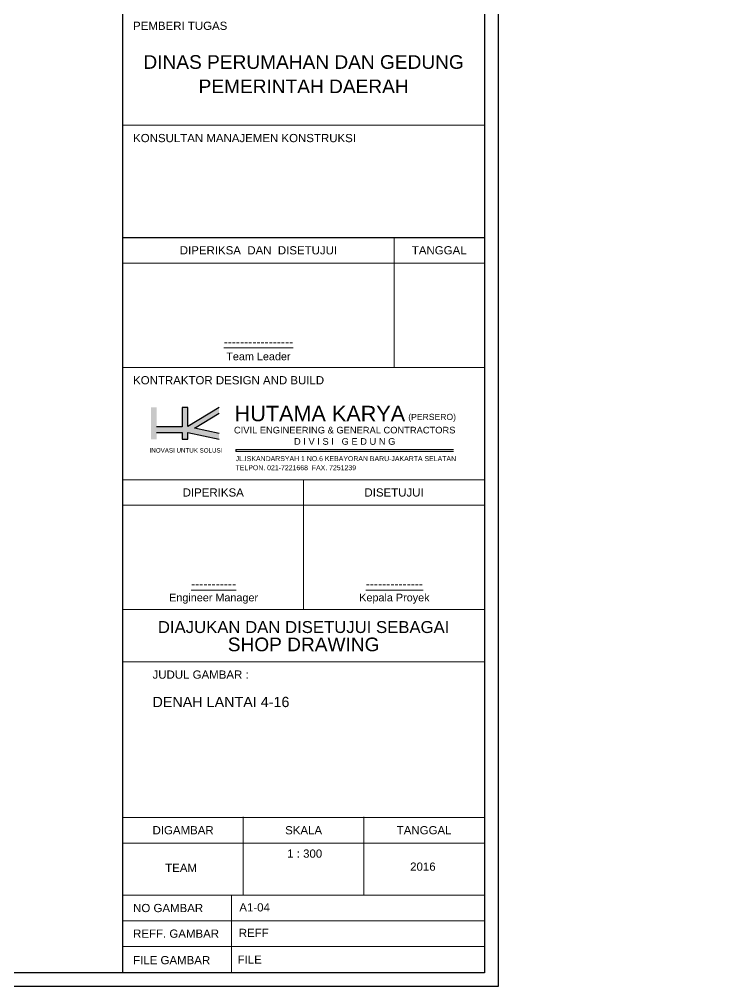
# Model space of a CAD drawing. Header units: millimetres. Extents: x -324 to 75, y -297 to 212.
# Drawn here: x -193.12 to -162.83, y 122.41 to 164.89 of the extents above; entities that cross this region are included whole.
import ezdxf
from ezdxf.enums import TextEntityAlignment as Align

# ---------------------------------------------------------------- set-up
doc = ezdxf.new("R2010")
doc.units = ezdxf.units.MM
for name, color, linetype, lineweight in [('ars', 11, 'Continuous', 0), ('KOP', 7, 'Continuous', 20), ('KOP GARIS', 1, 'Continuous', 30)]:
    doc.layers.add(name, color=color, linetype=linetype, lineweight=lineweight)
doc.styles.add('BOLD', font='arial.ttf')
doc.styles.get("Standard").update_dxf_attribs({"font": 'arial.ttf'})

# ---------------------------------------------------------------- blocks, each defined once
blk = doc.blocks.new('KOP A3 DED')
at = {"true_color": 0xfe0101}
blk.add_hatch(color=1, dxfattribs=at).paths.add_polyline_path([(16.559, 8.175), (16.918, 8.396), (16.918, 8.478), (16.461, 8.198), (16.461, 8.478), (16.379, 8.478), (16.379, 8.197), (16.004, 8.197), (16.004, 8.478), (15.922, 8.478), (15.922, 8.013), (16.004, 8.013), (16.004, 8.114), (16.379, 8.114), (16.379, 8.013), (16.461, 8.013), (16.461, 8.114), (16.918, 8.013), (16.918, 8.095)])
at = {"color": 8, "linetype": 'Continuous'}
blk.add_line((15.51, 10.967), (20.8, 10.967), dxfattribs=at)
at = {"color": 1, "true_color": 0xfe0101}
for p, q in [((16.379, 8.478), (16.379, 8.197)), ((16.461, 8.478), (16.379, 8.478)), ((16.461, 8.198), (16.461, 8.478)), ((16.918, 8.478), (16.461, 8.198)), ((16.559, 8.175), (16.918, 8.396)), ((16.379, 8.197), (16.004, 8.197)), ((16.004, 8.114), (16.379, 8.114)), ((16.379, 8.114), (16.379, 8.013)), ((16.461, 8.114), (16.918, 8.013)), ((16.461, 8.013), (16.461, 8.114)), ((16.918, 8.095), (16.559, 8.175)), ((16.379, 8.013), (16.461, 8.013))]:
    blk.add_line(p, q, dxfattribs=at)
at = {"color": 9}
blk.add_line((17.164, 7.865), (17.164, 7.835), dxfattribs=at)
blk.add_lwpolyline([(-21, 29.697), (21, 29.697), (21, 0), (-21, 0), (-21, 29.697)])
at = {"color": 7}
for p in [(17.273, 2.478), (19.037, 2.478)]:
    blk.add_point(p, dxfattribs=at)
at = {"layer": 'KOP'}
for p, q in [((15.51, 12.61), (20.8, 12.61)), ((15.51, 10.967), (20.8, 10.967)), ((19.478, 10.967), (19.478, 9.064)), ((15.51, 10.592), (20.8, 10.592)), ((15.51, 9.064), (20.8, 9.064)), ((20.348, 7.865), (17.164, 7.865)), ((17.164, 7.835), (20.348, 7.835)), ((15.51, 7.421), (20.8, 7.421)), ((18.155, 7.421), (18.155, 5.519)), ((15.51, 7.046), (20.8, 7.046)), ((15.51, 5.519), (20.8, 5.519)), ((15.51, 4.755), (20.8, 4.755)), ((15.51, 2.478), (20.8, 2.478)), ((17.273, 2.478), (17.273, 1.339)), ((19.037, 2.478), (19.037, 1.339)), ((15.51, 2.102), (20.8, 2.102)), ((15.51, 1.339), (20.8, 1.339)), ((17.102, 1.339), (17.102, 0.2)), ((15.51, 0.964), (20.8, 0.964)), ((20.8, 0.589), (15.51, 0.589))]:
    blk.add_line(p, q, dxfattribs=at)
blk.add_solid([(17.164, 7.865), (17.164, 7.835), (20.348, 7.865), (20.348, 7.835)], dxfattribs=at)
at = {"layer": 'KOP GARIS'}
blk.add_line((15.51, 0.2), (15.51, 29.497), dxfattribs=at)
blk.add_lwpolyline([(-20.8, 29.497), (20.8, 29.497), (20.8, 0.2), (-20.8, 0.2)], close=True, dxfattribs=at)
at = {"layer": 'KOP', "style": 'BOLD'}
for s, height, p in [('PEMBERI TUGAS', 0.12003, (17.039, 14.065)), ('KONSULTAN MANAJEMEN KONSTRUKSI', 0.12003, (18.921, 12.422)), ('KONTRAKTOR DESIGN AND BUILD', 0.12003, (18.455, 8.877)), ('NO GAMBAR', 0.12, (16.685, 1.151)), ('REFF. GAMBAR', 0.12003, (16.918, 0.776)), ('FILE GAMBAR', 0.12003, (16.788, 0.388))]:
    blk.add_text(s, height=height, dxfattribs=at).set_placement(p, align=Align.MIDDLE_RIGHT)
for s, height, p in [('DINAS PERUMAHAN DAN GEDUNG', 0.19998, (18.155, 13.535)), ('PEMERINTAH DAERAH', 0.19998, (18.155, 13.179)), ('DIPERIKSA  DAN  DISETUJUI', 0.12003, (17.494, 10.779)), ('TANGGAL', 0.12, (20.139, 10.779)), ('DIPERIKSA', 0.12, (16.833, 7.234)), ('DISETUJUI', 0.12, (19.478, 7.234)), ('DIAJUKAN DAN DISETUJUI SEBAGAI', 0.17498, (18.155, 5.264)), ('SHOP DRAWING', 0.19998, (18.155, 5.01)), ('JUDUL GAMBAR :', 0.12003, (16.648, 4.568)), ('DIGAMBAR', 0.12, (16.392, 2.29)), ('SKALA', 0.12, (18.155, 2.29)), ('TANGGAL', 0.12, (19.918, 2.29))]:
    blk.add_text(s, height=height, dxfattribs=at).set_placement(p, align=Align.MIDDLE_CENTER)
for s, height, p in [('%%U-----------------', 0.12861, (17.494, 9.44)), ('Team Leader', 0.11318, (17.494, 9.228)), ('%%U-----------', 0.12861, (16.838, 5.895)), ('%%U--------------', 0.12861, (19.483, 5.895)), ('Engineer Manager', 0.11318, (16.838, 5.682)), ('Kepala Proyek', 0.11318, (19.483, 5.682))]:
    blk.add_text(s, height=height, dxfattribs=at).set_placement(p, align=Align.MIDDLE)
for s, height, p in [('HUTAMA KARYA', 0.22633, (17.146, 8.276)), ('(PERSERO)', 0.09, (19.686, 8.295))]:
    blk.add_text(s, height=height, dxfattribs=at).set_placement(p)
for s, p in [('CIVIL ENGINEERING & GENERAL CONTRACTORS', (18.756, 8.098)), ('D I V I S I   G E D U N G', (18.756, 7.932))]:
    blk.add_text(s, height=0.09753, dxfattribs=at).set_placement(p, align=Align.CENTER)
at = {"layer": 'KOP'}
for s, p in [('JL.ISKANDARSYAH 1 NO.6 KEBAYORAN BARU-JAKARTA SELATAN', (17.16, 7.693)), ('TELPON. 021-7221668  FAX. 7251239', (17.16, 7.56))]:
    blk.add_text(s, height=0.07252, dxfattribs=at).set_placement(p)
at = {"layer": 'KOP', "ltscale": 1500, "insert": (16.434, 7.85), "char_height": 0.06502, "width": 1.36933, "attachment_point": 5}
blk.add_mtext('INOVASI UNTUK SOLUSI', dxfattribs=at)
at = {"layer": 'KOP', "style": 'BOLD'}
for tag, p in [('JUDUL1', (15.945, 4.092)), ('JUDUL2', (15.945, 3.747)), ('JUDUL3', (15.945, 3.427)), ('NO', (17.215, 1.101)), ('REFF', (17.207, 0.727)), ('FILE', (17.189, 0.336))]:
    blk.add_attdef(tag, p, '', height=0.12, dxfattribs=at)
for tag, p in [('SCALE1', (18.171, 1.948)), ('NAME', (16.363, 1.738)), ('SCALE2', (18.169, 1.733)), ('DATE', (19.9, 1.757)), ('SCALE3', (18.17, 1.521))]:
    blk.add_attdef(tag, text='', height=0.12, dxfattribs=at).set_placement(p, align=Align.MIDDLE_CENTER)

msp = doc.modelspace()

# ---------------------------------------------------------------- hatches: boundary and pattern name
at = {"layer": 'ars'}
h = msp.add_hatch(dxfattribs=at)
h.set_pattern_fill('TEMBOK', color=256, scale=0.25)
h.set_pattern_definition([(45, (-154.22793, 196.6989), (-0.1767767, 0.1767767), []), (45, (-154.16543, 196.6989), (-0.1767767, 0.1767767), [])])
h.paths.add_polyline_path([(-162.8279, 162.7539), (-162.8279, 162.6839), (-162.9279, 162.6839), (-162.9279, 162.7539)])

# ---------------------------------------------------------------- block references
ref = msp.add_blockref('KOP A3 DED', (-235.1137, 122.4138), dxfattribs=dict(xscale=3, yscale=3, zscale=3))
ref.add_attrib('NO', 'A1-04', (-183.4699, 125.7156), dxfattribs={"layer": 'KOP', "height": 0.3601, "style": 'BOLD'})
ref.add_attrib('FILE', 'FILE', (-183.5455, 123.4215), dxfattribs={"layer": 'KOP', "height": 0.3601, "style": 'BOLD'})
ref.add_attrib('REFF', 'REFF', (-183.4926, 124.5935), dxfattribs={"layer": 'KOP', "height": 0.3601, "style": 'BOLD'})
ref.add_attrib('JUDUL1', 'DENAH LANTAI 4-16', (-187.28, 134.6907), dxfattribs={"layer": 'KOP', "height": 0.45, "style": 'BOLD'})
ref.add_attrib('NAME', 'TEAM', dxfattribs={"layer": 'KOP', "height": 0.3601, "style": 'BOLD'}).set_placement((-186.0258, 127.6275), align=Align.MIDDLE_CENTER)
ref.add_attrib('SCALE1', '1 : 300', dxfattribs={"layer": 'KOP', "height": 0.3601, "style": 'BOLD'}).set_placement((-180.6018, 128.2583), align=Align.MIDDLE_CENTER)
ref.add_attrib('DATE', '2016', dxfattribs={"layer": 'KOP', "height": 0.3601, "style": 'BOLD'}).set_placement((-175.413, 127.6851), align=Align.MIDDLE_CENTER)

doc.saveas('drawing.dxf')
